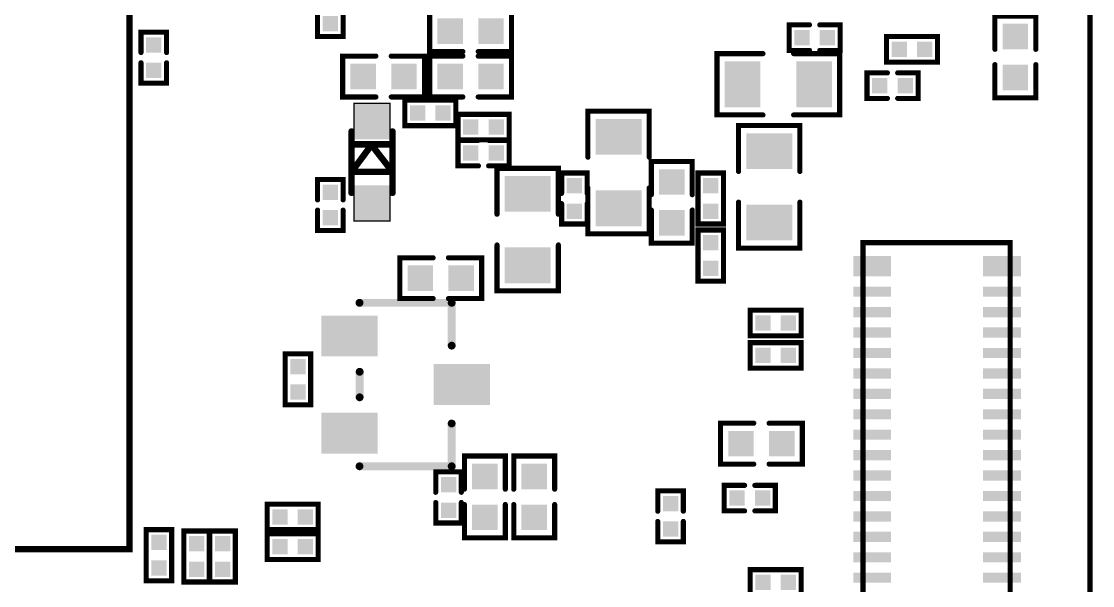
# Model space of a CAD drawing. Extents: x 109.3 to 149.6, y 97.5 to 152.6.
# Drawn here: x 128.63 to 149.58, y 131.51 to 142.56 of the extents above; entities that cross this region are included whole.
import ezdxf

# ---------------------------------------------------------------- set-up
doc = ezdxf.new("R2010")
doc.units = 0
for name, color, linetype in [('BOARD_OUTLINE_00', 254, 'CONTINUOUS'), ('DRIL_NPLTE_THRU_01', 3, 'CONTINUOUS'), ('DRIL_NPLTE_THRU_02', 171, 'CONTINUOUS'), ('DRIL_NPLTE_THRU_03', 34, 'CONTINUOUS'), ('DRIL_NPLTE_THRU_04', 1, 'CONTINUOUS'), ('DRIL_NPLTE_THRU_05', 171, 'CONTINUOUS'), ('DRIL_NPLTE_THRU_06', 136, 'CONTINUOUS'), ('DRIL_NPLTE_THRU_07', 216, 'CONTINUOUS'), ('DRIL_NPLTE_THRU_08', 2, 'CONTINUOUS'), ('DRIL_NPLTE_THRU_09', 6, 'CONTINUOUS'), ('DRIL_NPLTE_THRU_10', 106, 'CONTINUOUS'), ('DRIL_NPLTE_THRU_11', 171, 'CONTINUOUS'), ('DRIL_NPLTE_THRU_12', 176, 'CONTINUOUS'), ('DRIL_PLTE_THRU_01', 3, 'CONTINUOUS'), ('DRIL_PLTE_THRU_02', 171, 'CONTINUOUS'), ('DRIL_PLTE_THRU_03', 34, 'CONTINUOUS'), ('DRIL_PLTE_THRU_04', 1, 'CONTINUOUS'), ('DRIL_PLTE_THRU_05', 171, 'CONTINUOUS'), ('DRIL_PLTE_THRU_06', 136, 'CONTINUOUS'), ('DRIL_PLTE_THRU_07', 216, 'CONTINUOUS'), ('DRIL_PLTE_THRU_08', 2, 'CONTINUOUS'), ('DRIL_PLTE_THRU_09', 6, 'CONTINUOUS'), ('DRIL_PLTE_THRU_10', 106, 'CONTINUOUS'), ('DRIL_PLTE_THRU_11', 171, 'CONTINUOUS'), ('DRIL_PLTE_THRU_12', 176, 'CONTINUOUS'), ('PADS_BOT', 5, 'CONTINUOUS'), ('PADS_INNER', 96, 'CONTINUOUS'), ('PADS_TOP', 96, 'CONTINUOUS'), ('PADS_XR_121', 254, 'CONTINUOUS'), ('PADS_XR_123', 3, 'CONTINUOUS'), ('PART_BOT_2DLINE_00', 254, 'CONTINUOUS'), ('PART_BOT_2DLINE_120', 253, 'CONTINUOUS'), ('PART_BOT_2DLINE_126', 57, 'CONTINUOUS')]:
    doc.layers.add(name, color=color, linetype=linetype)

# ---------------------------------------------------------------- blocks, each defined once
blk = doc.blocks.new('BOARD_1')
at = {"layer": 'BOARD_OUTLINE_00', "const_width": 0.1}
blk.add_lwpolyline([(7.043, -3.358, 0.414214), (3.696, -6.706), (3.696, -55.29, 0.414214), (6.744, -58.338), (40.389, -58.338, 0.414214), (43.716, -55.012), (43.716, -6.664, 0.414214), (40.41, -3.358)], format="xyb", close=True, dxfattribs=at)
blk = doc.blocks.new('SMOOTH_0$127')
at = {"const_width": 0.0635}
blk.add_lwpolyline([(-0.03175, 0, 1), (0.03175, 0, 1)], format="xyb", close=True, dxfattribs=at)
blk = doc.blocks.new('PART_BODY_BOT_7')
at = {"layer": 'PART_BOT_2DLINE_126', "const_width": 0.127}
blk.add_lwpolyline([(-6.1, 4.45), (-6.1, 6.85), (-3.65, 6.85)], dxfattribs=at)
blk.add_lwpolyline([(-5.85, -6.6), (-5.85, 6.6), (5.85, 6.6), (5.85, -6.6)], close=True, dxfattribs=at)
blk.add_lwpolyline([(-5.85, -6.6), (-5.85, 6.6), (5.85, 6.6), (5.85, -6.6)], close=True, dxfattribs=at)
at = {"layer": 'PART_BOT_2DLINE_126'}
for p in [(-6.1, 6.85), (-3.65, 6.85), (-5.85, 6.6), (-5.85, 6.6), (5.85, 6.6), (5.85, 6.6), (-6.1, 4.45), (-5.85, -6.6), (-5.85, -6.6), (5.85, -6.6), (5.85, -6.6)]:
    blk.add_blockref('SMOOTH_0$127', p, dxfattribs=at)
blk = doc.blocks.new('DRIL_HOLE_0')
blk.add_lwpolyline([(0, 0, 1), (0, 0, 1)], format="xyb", close=True)
blk = doc.blocks.new('PAD_0')
blk.add_lwpolyline([(0, 0, 1), (0, 0, 1)], format="xyb", close=True)
blk = doc.blocks.new('PAD_1')
at = {"const_width": 0.1}
blk.add_lwpolyline([(-0.05, -0.05), (0.05, -0.05, 1), (0.05, 0.05), (-0.05, 0.05, 1)], format="xyb", close=True, dxfattribs=at)
blk = doc.blocks.new('STK_BOT_48')
at = {"layer": 'DRIL_NPLTE_THRU_01'}
blk.add_blockref('DRIL_HOLE_0', (0, 0), dxfattribs=at)
at = {"layer": 'DRIL_NPLTE_THRU_02'}
blk.add_blockref('DRIL_HOLE_0', (0, 0), dxfattribs=at)
at = {"layer": 'DRIL_NPLTE_THRU_03'}
blk.add_blockref('DRIL_HOLE_0', (0, 0), dxfattribs=at)
at = {"layer": 'DRIL_NPLTE_THRU_04'}
blk.add_blockref('DRIL_HOLE_0', (0, 0), dxfattribs=at)
at = {"layer": 'DRIL_NPLTE_THRU_05'}
blk.add_blockref('DRIL_HOLE_0', (0, 0), dxfattribs=at)
at = {"layer": 'DRIL_NPLTE_THRU_06'}
blk.add_blockref('DRIL_HOLE_0', (0, 0), dxfattribs=at)
at = {"layer": 'DRIL_NPLTE_THRU_07'}
blk.add_blockref('DRIL_HOLE_0', (0, 0), dxfattribs=at)
at = {"layer": 'DRIL_NPLTE_THRU_08'}
blk.add_blockref('DRIL_HOLE_0', (0, 0), dxfattribs=at)
at = {"layer": 'DRIL_NPLTE_THRU_09'}
blk.add_blockref('DRIL_HOLE_0', (0, 0), dxfattribs=at)
at = {"layer": 'DRIL_NPLTE_THRU_10'}
blk.add_blockref('DRIL_HOLE_0', (0, 0), dxfattribs=at)
at = {"layer": 'DRIL_NPLTE_THRU_11'}
blk.add_blockref('DRIL_HOLE_0', (0, 0), dxfattribs=at)
at = {"layer": 'DRIL_NPLTE_THRU_12'}
blk.add_blockref('DRIL_HOLE_0', (0, 0), dxfattribs=at)
at = {"layer": 'PADS_BOT', "rotation": 90}
blk.add_blockref('PAD_1', (0, 0), dxfattribs=at)
at = {"layer": 'PADS_INNER'}
blk.add_blockref('PAD_0', (0, 0), dxfattribs=at)
at = {"layer": 'PADS_TOP'}
blk.add_blockref('PAD_0', (0, 0), dxfattribs=at)
blk = doc.blocks.new('PAD_2')
at = {"const_width": 0.135}
blk.add_lwpolyline([(0, -0.0675, 1), (0, 0.0675, 1)], format="xyb", close=True, dxfattribs=at)
blk = doc.blocks.new('STK_BOT_47')
at = {"layer": 'DRIL_NPLTE_THRU_01'}
blk.add_blockref('DRIL_HOLE_0', (0, 0), dxfattribs=at)
at = {"layer": 'DRIL_NPLTE_THRU_02'}
blk.add_blockref('DRIL_HOLE_0', (0, 0), dxfattribs=at)
at = {"layer": 'DRIL_NPLTE_THRU_03'}
blk.add_blockref('DRIL_HOLE_0', (0, 0), dxfattribs=at)
at = {"layer": 'DRIL_NPLTE_THRU_04'}
blk.add_blockref('DRIL_HOLE_0', (0, 0), dxfattribs=at)
at = {"layer": 'DRIL_NPLTE_THRU_05'}
blk.add_blockref('DRIL_HOLE_0', (0, 0), dxfattribs=at)
at = {"layer": 'DRIL_NPLTE_THRU_06'}
blk.add_blockref('DRIL_HOLE_0', (0, 0), dxfattribs=at)
at = {"layer": 'DRIL_NPLTE_THRU_07'}
blk.add_blockref('DRIL_HOLE_0', (0, 0), dxfattribs=at)
at = {"layer": 'DRIL_NPLTE_THRU_08'}
blk.add_blockref('DRIL_HOLE_0', (0, 0), dxfattribs=at)
at = {"layer": 'DRIL_NPLTE_THRU_09'}
blk.add_blockref('DRIL_HOLE_0', (0, 0), dxfattribs=at)
at = {"layer": 'DRIL_NPLTE_THRU_10'}
blk.add_blockref('DRIL_HOLE_0', (0, 0), dxfattribs=at)
at = {"layer": 'DRIL_NPLTE_THRU_11'}
blk.add_blockref('DRIL_HOLE_0', (0, 0), dxfattribs=at)
at = {"layer": 'DRIL_NPLTE_THRU_12'}
blk.add_blockref('DRIL_HOLE_0', (0, 0), dxfattribs=at)
at = {"layer": 'PADS_BOT'}
blk.add_blockref('PAD_2', (0, 0), dxfattribs=at)
at = {"layer": 'PADS_INNER'}
blk.add_blockref('PAD_0', (0, 0), dxfattribs=at)
at = {"layer": 'PADS_TOP'}
blk.add_blockref('PAD_0', (0, 0), dxfattribs=at)
blk = doc.blocks.new('STK_BOT_49')
at = {"layer": 'DRIL_NPLTE_THRU_01'}
blk.add_blockref('DRIL_HOLE_0', (0, 0), dxfattribs=at)
at = {"layer": 'DRIL_NPLTE_THRU_02'}
blk.add_blockref('DRIL_HOLE_0', (0, 0), dxfattribs=at)
at = {"layer": 'DRIL_NPLTE_THRU_03'}
blk.add_blockref('DRIL_HOLE_0', (0, 0), dxfattribs=at)
at = {"layer": 'DRIL_NPLTE_THRU_04'}
blk.add_blockref('DRIL_HOLE_0', (0, 0), dxfattribs=at)
at = {"layer": 'DRIL_NPLTE_THRU_05'}
blk.add_blockref('DRIL_HOLE_0', (0, 0), dxfattribs=at)
at = {"layer": 'DRIL_NPLTE_THRU_06'}
blk.add_blockref('DRIL_HOLE_0', (0, 0), dxfattribs=at)
at = {"layer": 'DRIL_NPLTE_THRU_07'}
blk.add_blockref('DRIL_HOLE_0', (0, 0), dxfattribs=at)
at = {"layer": 'DRIL_NPLTE_THRU_08'}
blk.add_blockref('DRIL_HOLE_0', (0, 0), dxfattribs=at)
at = {"layer": 'DRIL_NPLTE_THRU_09'}
blk.add_blockref('DRIL_HOLE_0', (0, 0), dxfattribs=at)
at = {"layer": 'DRIL_NPLTE_THRU_10'}
blk.add_blockref('DRIL_HOLE_0', (0, 0), dxfattribs=at)
at = {"layer": 'DRIL_NPLTE_THRU_11'}
blk.add_blockref('DRIL_HOLE_0', (0, 0), dxfattribs=at)
at = {"layer": 'DRIL_NPLTE_THRU_12'}
blk.add_blockref('DRIL_HOLE_0', (0, 0), dxfattribs=at)
at = {"layer": 'PADS_BOT'}
blk.add_blockref('PAD_1', (0, 0), dxfattribs=at)
at = {"layer": 'PADS_INNER'}
blk.add_blockref('PAD_0', (0, 0), dxfattribs=at)
at = {"layer": 'PADS_TOP'}
blk.add_blockref('PAD_0', (0, 0), dxfattribs=at)
blk = doc.blocks.new('SYM_BOT_15')
for name, p in [('PART_BODY_BOT_7', (0, 0)), ('STK_BOT_48', (-3.25, 3.25)), ('STK_BOT_48', (-2.75, 3.25)), ('STK_BOT_48', (-2.25, 3.25)), ('STK_BOT_48', (-1.75, 3.25)), ('STK_BOT_48', (-1.25, 3.25)), ('STK_BOT_48', (-0.75, 3.25)), ('STK_BOT_48', (-0.25, 3.25)), ('STK_BOT_47', (0.25, 3.25)), ('STK_BOT_47', (0.75, 3.25)), ('STK_BOT_47', (1.25, 3.25)), ('STK_BOT_47', (1.75, 3.25)), ('STK_BOT_47', (2.25, 3.25)), ('STK_BOT_47', (2.75, 3.25)), ('STK_BOT_47', (3.25, 3.25)), ('STK_BOT_49', (-3.25, 2.75)), ('STK_BOT_49', (-2.75, 2.75)), ('STK_BOT_49', (-2.25, 2.75)), ('STK_BOT_47', (-1.75, 2.75)), ('STK_BOT_47', (-1.25, 2.75)), ('STK_BOT_47', (-0.75, 2.75)), ('STK_BOT_47', (-0.25, 2.75)), ('STK_BOT_47', (0.25, 2.75)), ('STK_BOT_47', (0.75, 2.75)), ('STK_BOT_47', (1.25, 2.75)), ('STK_BOT_47', (1.75, 2.75)), ('STK_BOT_47', (2.25, 2.75)), ('STK_BOT_47', (2.75, 2.75)), ('STK_BOT_47', (3.25, 2.75)), ('STK_BOT_49', (-3.25, 2.25)), ('STK_BOT_49', (-2.75, 2.25)), ('STK_BOT_49', (-2.25, 2.25)), ('STK_BOT_47', (-1.75, 2.25)), ('STK_BOT_47', (-1.25, 2.25)), ('STK_BOT_47', (-0.75, 2.25)), ('STK_BOT_47', (-0.25, 2.25)), ('STK_BOT_47', (0.25, 2.25)), ('STK_BOT_47', (0.75, 2.25)), ('STK_BOT_47', (1.25, 2.25)), ('STK_BOT_47', (1.75, 2.25)), ('STK_BOT_47', (2.25, 2.25)), ('STK_BOT_47', (2.75, 2.25)), ('STK_BOT_47', (3.25, 2.25)), ('STK_BOT_47', (-3.25, 1.75)), ('STK_BOT_47', (-2.75, 1.75)), ('STK_BOT_47', (-2.25, 1.75)), ('STK_BOT_47', (-1.75, 1.75)), ('STK_BOT_47', (2.25, 1.75)), ('STK_BOT_47', (2.75, 1.75)), ('STK_BOT_47', (3.25, 1.75)), ('STK_BOT_47', (-3.25, 1.25)), ('STK_BOT_47', (-2.75, 1.25)), ('STK_BOT_47', (-2.25, 1.25)), ('STK_BOT_47', (-1.25, 1.25)), ('STK_BOT_47', (-0.75, 1.25)), ('STK_BOT_47', (-0.25, 1.25)), ('STK_BOT_47', (0.25, 1.25)), ('STK_BOT_47', (0.75, 1.25)), ('STK_BOT_47', (1.25, 1.25)), ('STK_BOT_47', (2.25, 1.25)), ('STK_BOT_47', (2.75, 1.25)), ('STK_BOT_47', (3.25, 1.25)), ('STK_BOT_47', (-3.25, 0.75)), ('STK_BOT_47', (-2.75, 0.75)), ('STK_BOT_47', (-2.25, 0.75)), ('STK_BOT_47', (-1.25, 0.75)), ('STK_BOT_47', (1.25, 0.75)), ('STK_BOT_47', (2.25, 0.75)), ('STK_BOT_47', (2.75, 0.75)), ('STK_BOT_47', (3.25, 0.75)), ('STK_BOT_47', (-3.25, 0.25)), ('STK_BOT_47', (-2.75, 0.25)), ('STK_BOT_47', (-2.25, 0.25)), ('STK_BOT_47', (-1.25, 0.25)), ('STK_BOT_47', (1.25, 0.25)), ('STK_BOT_47', (2.25, 0.25)), ('STK_BOT_47', (2.75, 0.25)), ('STK_BOT_47', (3.25, 0.25)), ('STK_BOT_47', (-3.25, -0.25)), ('STK_BOT_47', (-2.75, -0.25)), ('STK_BOT_47', (-2.25, -0.25)), ('STK_BOT_47', (-1.25, -0.25)), ('STK_BOT_47', (1.25, -0.25)), ('STK_BOT_47', (2.25, -0.25)), ('STK_BOT_47', (2.75, -0.25)), ('STK_BOT_47', (3.25, -0.25)), ('STK_BOT_47', (-3.25, -0.75)), ('STK_BOT_47', (-2.75, -0.75)), ('STK_BOT_47', (-2.25, -0.75)), ('STK_BOT_47', (-1.25, -0.75)), ('STK_BOT_47', (1.25, -0.75)), ('STK_BOT_47', (2.25, -0.75)), ('STK_BOT_47', (2.75, -0.75)), ('STK_BOT_47', (3.25, -0.75)), ('STK_BOT_47', (-3.25, -1.25)), ('STK_BOT_47', (-2.75, -1.25)), ('STK_BOT_47', (-2.25, -1.25)), ('STK_BOT_47', (-1.25, -1.25)), ('STK_BOT_47', (-0.75, -1.25)), ('STK_BOT_47', (-0.25, -1.25)), ('STK_BOT_47', (0.25, -1.25)), ('STK_BOT_47', (0.75, -1.25)), ('STK_BOT_47', (1.25, -1.25)), ('STK_BOT_47', (2.25, -1.25)), ('STK_BOT_47', (2.75, -1.25)), ('STK_BOT_47', (3.25, -1.25)), ('STK_BOT_47', (-3.25, -1.75)), ('STK_BOT_47', (-2.75, -1.75)), ('STK_BOT_47', (-2.25, -1.75)), ('STK_BOT_47', (2.25, -1.75)), ('STK_BOT_47', (2.75, -1.75)), ('STK_BOT_47', (3.25, -1.75)), ('STK_BOT_47', (-3.25, -2.25)), ('STK_BOT_47', (-2.75, -2.25)), ('STK_BOT_47', (-2.25, -2.25)), ('STK_BOT_47', (-1.75, -2.25)), ('STK_BOT_47', (-1.25, -2.25)), ('STK_BOT_47', (-0.75, -2.25)), ('STK_BOT_47', (-0.25, -2.25)), ('STK_BOT_47', (0.25, -2.25)), ('STK_BOT_47', (0.75, -2.25)), ('STK_BOT_47', (1.25, -2.25)), ('STK_BOT_47', (1.75, -2.25)), ('STK_BOT_47', (2.25, -2.25)), ('STK_BOT_47', (2.75, -2.25)), ('STK_BOT_47', (3.25, -2.25)), ('STK_BOT_47', (-3.25, -2.75)), ('STK_BOT_47', (-2.75, -2.75)), ('STK_BOT_47', (-2.25, -2.75)), ('STK_BOT_47', (-1.75, -2.75)), ('STK_BOT_47', (-1.25, -2.75)), ('STK_BOT_47', (-0.75, -2.75)), ('STK_BOT_47', (-0.25, -2.75)), ('STK_BOT_47', (0.25, -2.75)), ('STK_BOT_47', (0.75, -2.75)), ('STK_BOT_47', (1.25, -2.75)), ('STK_BOT_47', (1.75, -2.75)), ('STK_BOT_47', (2.25, -2.75)), ('STK_BOT_47', (2.75, -2.75)), ('STK_BOT_47', (3.25, -2.75)), ('STK_BOT_47', (-3.25, -3.25)), ('STK_BOT_47', (-2.75, -3.25)), ('STK_BOT_47', (-2.25, -3.25)), ('STK_BOT_47', (-1.75, -3.25)), ('STK_BOT_47', (-1.25, -3.25)), ('STK_BOT_47', (-0.75, -3.25)), ('STK_BOT_47', (-0.25, -3.25)), ('STK_BOT_47', (0.25, -3.25)), ('STK_BOT_47', (0.75, -3.25)), ('STK_BOT_47', (1.25, -3.25)), ('STK_BOT_47', (1.75, -3.25)), ('STK_BOT_47', (2.25, -3.25)), ('STK_BOT_47', (2.75, -3.25)), ('STK_BOT_47', (3.25, -3.25))]:
    blk.add_blockref(name, p)
blk = doc.blocks.new('PART_BOT_0')
blk.add_blockref('SYM_BOT_15', (0, 0))
blk = doc.blocks.new('SMOOTH_0$1')
at = {"const_width": 0.05}
blk.add_lwpolyline([(-0.025, 0, 1), (0.025, 0, 1)], format="xyb", close=True, dxfattribs=at)
blk = doc.blocks.new('PART_BODY_BOT_727')
at = {"layer": 'PART_BOT_2DLINE_126', "const_width": 0.1}
for points in [[(-0.1, 0.25), (-0.5, 0.25), (-0.5, -0.25), (-0.1, -0.25)], [(0.1, 0.25), (0.5, 0.25), (0.5, -0.25), (0.1, -0.25)]]:
    blk.add_lwpolyline(points, dxfattribs=at)
at = {"layer": 'PART_BOT_2DLINE_126'}
for p in [(-0.5, 0.25), (-0.1, 0.25), (0.1, 0.25), (0.5, 0.25), (-0.5, -0.25), (-0.1, -0.25), (0.1, -0.25), (0.5, -0.25)]:
    blk.add_blockref('SMOOTH_0$1', p, dxfattribs=at)
blk = doc.blocks.new('PAD_8')
at = {"const_width": 0.3}
blk.add_lwpolyline([(-0.15, 0), (0.15, 0)], dxfattribs=at)
blk = doc.blocks.new('STK_BOT_25')
at = {"layer": 'DRIL_NPLTE_THRU_01'}
blk.add_blockref('DRIL_HOLE_0', (0, 0), dxfattribs=at)
at = {"layer": 'DRIL_NPLTE_THRU_02'}
blk.add_blockref('DRIL_HOLE_0', (0, 0), dxfattribs=at)
at = {"layer": 'DRIL_NPLTE_THRU_03'}
blk.add_blockref('DRIL_HOLE_0', (0, 0), dxfattribs=at)
at = {"layer": 'DRIL_NPLTE_THRU_04'}
blk.add_blockref('DRIL_HOLE_0', (0, 0), dxfattribs=at)
at = {"layer": 'DRIL_NPLTE_THRU_05'}
blk.add_blockref('DRIL_HOLE_0', (0, 0), dxfattribs=at)
at = {"layer": 'DRIL_NPLTE_THRU_06'}
blk.add_blockref('DRIL_HOLE_0', (0, 0), dxfattribs=at)
at = {"layer": 'DRIL_NPLTE_THRU_07'}
blk.add_blockref('DRIL_HOLE_0', (0, 0), dxfattribs=at)
at = {"layer": 'DRIL_NPLTE_THRU_08'}
blk.add_blockref('DRIL_HOLE_0', (0, 0), dxfattribs=at)
at = {"layer": 'DRIL_NPLTE_THRU_09'}
blk.add_blockref('DRIL_HOLE_0', (0, 0), dxfattribs=at)
at = {"layer": 'DRIL_NPLTE_THRU_10'}
blk.add_blockref('DRIL_HOLE_0', (0, 0), dxfattribs=at)
at = {"layer": 'DRIL_NPLTE_THRU_11'}
blk.add_blockref('DRIL_HOLE_0', (0, 0), dxfattribs=at)
at = {"layer": 'DRIL_NPLTE_THRU_12'}
blk.add_blockref('DRIL_HOLE_0', (0, 0), dxfattribs=at)
at = {"layer": 'PADS_BOT'}
blk.add_blockref('PAD_8', (0, 0), dxfattribs=at)
at = {"layer": 'PADS_INNER'}
blk.add_blockref('PAD_0', (0, 0), dxfattribs=at)
at = {"layer": 'PADS_TOP'}
blk.add_blockref('PAD_0', (0, 0), dxfattribs=at)
blk = doc.blocks.new('SYM_BOT_29')
for name, p in [('PART_BODY_BOT_727', (0, 0)), ('STK_BOT_25', (-0.25, 0)), ('STK_BOT_25', (0.25, 0))]:
    blk.add_blockref(name, p)
blk = doc.blocks.new('PART_BOT_148')
blk.add_blockref('SYM_BOT_29', (0, 0))
blk = doc.blocks.new('PART_BOT_150')
blk.add_blockref('SYM_BOT_29', (0, 0))
blk = doc.blocks.new('PART_BOT_160')
blk.add_blockref('SYM_BOT_29', (0, 0))
blk = doc.blocks.new('PART_BOT_162')
blk.add_blockref('SYM_BOT_29', (0, 0))
blk = doc.blocks.new('PART_BOT_181')
blk.add_blockref('SYM_BOT_29', (0, 0))
blk = doc.blocks.new('PART_BOT_218')
blk.add_blockref('SYM_BOT_29', (0, 0))
blk = doc.blocks.new('PART_BOT_221')
blk.add_blockref('SYM_BOT_29', (0, 0))
blk = doc.blocks.new('PART_BOT_222')
blk.add_blockref('SYM_BOT_29', (0, 0))
blk = doc.blocks.new('PART_BOT_224')
blk.add_blockref('SYM_BOT_29', (0, 0))
blk = doc.blocks.new('SMOOTH_0$100076')
at = {"const_width": 0.05}
blk.add_lwpolyline([(-0.025, 0, 1), (0.025, 0, 1)], format="xyb", close=True, dxfattribs=at)
blk = doc.blocks.new('PART_BODY_BOT_728')
at = {"layer": 'PART_BOT_2DLINE_126', "const_width": 0.1}
for points in [[(-0.15, 0.4), (-0.8, 0.4), (-0.8, -0.4), (-0.15, -0.4)], [(0.15, -0.4), (0.8, -0.4), (0.8, 0.4), (0.15, 0.4)]]:
    blk.add_lwpolyline(points, dxfattribs=at)
at = {"layer": 'PART_BOT_2DLINE_126'}
for p in [(-0.8, 0.4), (-0.15, 0.4), (0.15, 0.4), (0.8, 0.4), (-0.8, -0.4), (-0.15, -0.4), (0.15, -0.4), (0.8, -0.4)]:
    blk.add_blockref('SMOOTH_0$100076', p, dxfattribs=at)
blk = doc.blocks.new('PAD_3')
at = {"const_width": 0.5}
blk.add_lwpolyline([(-0.25, 0), (0.25, 0)], dxfattribs=at)
blk = doc.blocks.new('STK_BOT_11')
at = {"layer": 'DRIL_PLTE_THRU_01'}
blk.add_blockref('DRIL_HOLE_0', (0, 0), dxfattribs=at)
at = {"layer": 'DRIL_PLTE_THRU_02'}
blk.add_blockref('DRIL_HOLE_0', (0, 0), dxfattribs=at)
at = {"layer": 'DRIL_PLTE_THRU_03'}
blk.add_blockref('DRIL_HOLE_0', (0, 0), dxfattribs=at)
at = {"layer": 'DRIL_PLTE_THRU_04'}
blk.add_blockref('DRIL_HOLE_0', (0, 0), dxfattribs=at)
at = {"layer": 'DRIL_PLTE_THRU_05'}
blk.add_blockref('DRIL_HOLE_0', (0, 0), dxfattribs=at)
at = {"layer": 'DRIL_PLTE_THRU_06'}
blk.add_blockref('DRIL_HOLE_0', (0, 0), dxfattribs=at)
at = {"layer": 'DRIL_PLTE_THRU_07'}
blk.add_blockref('DRIL_HOLE_0', (0, 0), dxfattribs=at)
at = {"layer": 'DRIL_PLTE_THRU_08'}
blk.add_blockref('DRIL_HOLE_0', (0, 0), dxfattribs=at)
at = {"layer": 'DRIL_PLTE_THRU_09'}
blk.add_blockref('DRIL_HOLE_0', (0, 0), dxfattribs=at)
at = {"layer": 'DRIL_PLTE_THRU_10'}
blk.add_blockref('DRIL_HOLE_0', (0, 0), dxfattribs=at)
at = {"layer": 'DRIL_PLTE_THRU_11'}
blk.add_blockref('DRIL_HOLE_0', (0, 0), dxfattribs=at)
at = {"layer": 'DRIL_PLTE_THRU_12'}
blk.add_blockref('DRIL_HOLE_0', (0, 0), dxfattribs=at)
at = {"layer": 'PADS_BOT'}
blk.add_blockref('PAD_3', (0, 0), dxfattribs=at)
at = {"layer": 'PADS_INNER'}
blk.add_blockref('PAD_0', (0, 0), dxfattribs=at)
at = {"layer": 'PADS_TOP'}
blk.add_blockref('PAD_0', (0, 0), dxfattribs=at)
blk = doc.blocks.new('SYM_BOT_30')
for name, p in [('PART_BODY_BOT_728', (0, 0)), ('STK_BOT_11', (-0.4, 0)), ('STK_BOT_11', (0.4, 0))]:
    blk.add_blockref(name, p)
blk = doc.blocks.new('PART_BOT_245')
blk.add_blockref('SYM_BOT_30', (0, 0))
blk = doc.blocks.new('PART_BOT_255')
blk.add_blockref('SYM_BOT_30', (0, 0))
blk = doc.blocks.new('PART_BOT_274')
blk.add_blockref('SYM_BOT_30', (0, 0))
blk = doc.blocks.new('PART_BOT_275')
blk.add_blockref('SYM_BOT_30', (0, 0))
blk = doc.blocks.new('PART_BOT_278')
blk.add_blockref('SYM_BOT_30', (0, 0))
blk = doc.blocks.new('PART_BOT_279')
blk.add_blockref('SYM_BOT_30', (0, 0))
blk = doc.blocks.new('PART_BOT_280')
blk.add_blockref('SYM_BOT_30', (0, 0))
blk = doc.blocks.new('PART_BOT_282')
blk.add_blockref('SYM_BOT_30', (0, 0))
blk = doc.blocks.new('PART_BOT_285')
blk.add_blockref('SYM_BOT_30', (0, 0))
blk = doc.blocks.new('PART_BODY_BOT_729')
at = {"layer": 'PART_BOT_2DLINE_126', "const_width": 0.1}
for points in [[(-0.3, 0.6), (-1.2, 0.6), (-1.2, -0.6), (-0.3, -0.6)], [(0.3, -0.6), (1.2, -0.6), (1.2, 0.6), (0.3, 0.6)]]:
    blk.add_lwpolyline(points, dxfattribs=at)
at = {"layer": 'PART_BOT_2DLINE_126'}
for p in [(-1.2, 0.6), (-0.3, 0.6), (0.3, 0.6), (1.2, 0.6), (-1.2, -0.6), (-0.3, -0.6), (0.3, -0.6), (1.2, -0.6)]:
    blk.add_blockref('SMOOTH_0$1', p, dxfattribs=at)
blk = doc.blocks.new('PAD_9')
at = {"const_width": 0.7}
blk.add_lwpolyline([(-0.45, 0), (0.45, 0)], dxfattribs=at)
blk = doc.blocks.new('STK_BOT_10')
at = {"layer": 'DRIL_PLTE_THRU_01'}
blk.add_blockref('DRIL_HOLE_0', (0, 0), dxfattribs=at)
at = {"layer": 'DRIL_PLTE_THRU_02'}
blk.add_blockref('DRIL_HOLE_0', (0, 0), dxfattribs=at)
at = {"layer": 'DRIL_PLTE_THRU_03'}
blk.add_blockref('DRIL_HOLE_0', (0, 0), dxfattribs=at)
at = {"layer": 'DRIL_PLTE_THRU_04'}
blk.add_blockref('DRIL_HOLE_0', (0, 0), dxfattribs=at)
at = {"layer": 'DRIL_PLTE_THRU_05'}
blk.add_blockref('DRIL_HOLE_0', (0, 0), dxfattribs=at)
at = {"layer": 'DRIL_PLTE_THRU_06'}
blk.add_blockref('DRIL_HOLE_0', (0, 0), dxfattribs=at)
at = {"layer": 'DRIL_PLTE_THRU_07'}
blk.add_blockref('DRIL_HOLE_0', (0, 0), dxfattribs=at)
at = {"layer": 'DRIL_PLTE_THRU_08'}
blk.add_blockref('DRIL_HOLE_0', (0, 0), dxfattribs=at)
at = {"layer": 'DRIL_PLTE_THRU_09'}
blk.add_blockref('DRIL_HOLE_0', (0, 0), dxfattribs=at)
at = {"layer": 'DRIL_PLTE_THRU_10'}
blk.add_blockref('DRIL_HOLE_0', (0, 0), dxfattribs=at)
at = {"layer": 'DRIL_PLTE_THRU_11'}
blk.add_blockref('DRIL_HOLE_0', (0, 0), dxfattribs=at)
at = {"layer": 'DRIL_PLTE_THRU_12'}
blk.add_blockref('DRIL_HOLE_0', (0, 0), dxfattribs=at)
at = {"layer": 'PADS_BOT', "rotation": 90}
blk.add_blockref('PAD_9', (0, 0), dxfattribs=at)
at = {"layer": 'PADS_INNER'}
blk.add_blockref('PAD_0', (0, 0), dxfattribs=at)
at = {"layer": 'PADS_TOP'}
blk.add_blockref('PAD_0', (0, 0), dxfattribs=at)
blk = doc.blocks.new('SYM_BOT_31')
for name, p in [('PART_BODY_BOT_729', (0, 0)), ('STK_BOT_10', (-0.7, 0)), ('STK_BOT_10', (0.7, 0))]:
    blk.add_blockref(name, p)
blk = doc.blocks.new('PART_BOT_286')
blk.add_blockref('SYM_BOT_31', (0, 0))
blk = doc.blocks.new('PART_BOT_289')
blk.add_blockref('SYM_BOT_31', (0, 0))
blk = doc.blocks.new('PART_BOT_290')
blk.add_blockref('SYM_BOT_31', (0, 0))
blk = doc.blocks.new('PART_BOT_291')
blk.add_blockref('SYM_BOT_31', (0, 0))
blk = doc.blocks.new('SMOOTH_0$0254')
at = {"const_width": 0.0127}
blk.add_lwpolyline([(-0.00635, 0, 1), (0.00635, 0, 1)], format="xyb", close=True, dxfattribs=at)
blk = doc.blocks.new('PART_BODY_BOT_723')
at = {"layer": 'PART_BOT_2DLINE_120', "const_width": 0.0254}
blk.add_lwpolyline([(-0.35, -1.15), (-0.35, 1.15), (0.35, 1.15), (0.35, -1.15)], close=True, dxfattribs=at)
at = {"layer": 'PART_BOT_2DLINE_126', "const_width": 0.127}
for points in [[(-0.4, 0.6), (-0.4, -0.6)], [(0.4, -0.6), (0.4, 0.6)], [(-0.4, 0.188), (0, -0.35)], [(0.4, 0.188), (-0.4, 0.188)], [(-0.02, -0.35), (0.4, 0.188)], [(0.4, -0.35), (-0.4, -0.35)], [(0, -0.35), (-0.02, -0.35)]]:
    blk.add_lwpolyline(points, dxfattribs=at)
at = {"layer": 'PART_BOT_2DLINE_120'}
for p in [(-0.35, 1.15), (0.35, 1.15), (-0.35, -1.15), (0.35, -1.15)]:
    blk.add_blockref('SMOOTH_0$0254', p, dxfattribs=at)
at = {"layer": 'PART_BOT_2DLINE_126'}
for p in [(-0.4, 0.6), (0.4, 0.6), (-0.4, 0.188), (-0.4, 0.188), (0.4, 0.188), (0.4, 0.188), (-0.4, -0.35), (-0.02, -0.35), (-0.02, -0.35), (0, -0.35), (0, -0.35), (0.4, -0.35), (-0.4, -0.6), (0.4, -0.6)]:
    blk.add_blockref('SMOOTH_0$127', p, dxfattribs=at)
blk = doc.blocks.new('PAD_10')
at = {"const_width": 0.6}
blk.add_lwpolyline([(-0.3, 0), (0.3, 0)], dxfattribs=at)
blk = doc.blocks.new('PAD_11')
at = {"const_width": 0.7}
blk.add_lwpolyline([(-0.35, 0), (0.35, 0)], dxfattribs=at)
blk = doc.blocks.new('STK_BOT_120')
at = {"layer": 'DRIL_PLTE_THRU_01'}
blk.add_blockref('DRIL_HOLE_0', (0, 0), dxfattribs=at)
at = {"layer": 'DRIL_PLTE_THRU_02'}
blk.add_blockref('DRIL_HOLE_0', (0, 0), dxfattribs=at)
at = {"layer": 'DRIL_PLTE_THRU_03'}
blk.add_blockref('DRIL_HOLE_0', (0, 0), dxfattribs=at)
at = {"layer": 'DRIL_PLTE_THRU_04'}
blk.add_blockref('DRIL_HOLE_0', (0, 0), dxfattribs=at)
at = {"layer": 'DRIL_PLTE_THRU_05'}
blk.add_blockref('DRIL_HOLE_0', (0, 0), dxfattribs=at)
at = {"layer": 'DRIL_PLTE_THRU_06'}
blk.add_blockref('DRIL_HOLE_0', (0, 0), dxfattribs=at)
at = {"layer": 'DRIL_PLTE_THRU_07'}
blk.add_blockref('DRIL_HOLE_0', (0, 0), dxfattribs=at)
at = {"layer": 'DRIL_PLTE_THRU_08'}
blk.add_blockref('DRIL_HOLE_0', (0, 0), dxfattribs=at)
at = {"layer": 'DRIL_PLTE_THRU_09'}
blk.add_blockref('DRIL_HOLE_0', (0, 0), dxfattribs=at)
at = {"layer": 'DRIL_PLTE_THRU_10'}
blk.add_blockref('DRIL_HOLE_0', (0, 0), dxfattribs=at)
at = {"layer": 'DRIL_PLTE_THRU_11'}
blk.add_blockref('DRIL_HOLE_0', (0, 0), dxfattribs=at)
at = {"layer": 'DRIL_PLTE_THRU_12'}
blk.add_blockref('DRIL_HOLE_0', (0, 0), dxfattribs=at)
at = {"layer": 'PADS_BOT'}
blk.add_blockref('PAD_10', (0, 0), dxfattribs=at)
at = {"layer": 'PADS_INNER'}
blk.add_blockref('PAD_0', (0, 0), dxfattribs=at)
at = {"layer": 'PADS_TOP'}
blk.add_blockref('PAD_0', (0, 0), dxfattribs=at)
at = {"layer": 'PADS_XR_121'}
blk.add_blockref('PAD_11', (0, 0), dxfattribs=at)
at = {"layer": 'PADS_XR_123'}
blk.add_blockref('PAD_10', (0, 0), dxfattribs=at)
blk = doc.blocks.new('SYM_BOT_25')
for name, p in [('STK_BOT_120', (0, 0.799998)), ('PART_BODY_BOT_723', (0, 0)), ('STK_BOT_120', (0, -0.799998))]:
    blk.add_blockref(name, p)
blk = doc.blocks.new('PART_BOT_306')
blk.add_blockref('SYM_BOT_25', (0, 0))
blk = doc.blocks.new('SMOOTH_0$15392')
at = {"const_width": 0.07696}
blk.add_lwpolyline([(-0.03848, 0, 1), (0.03848, 0, 1)], format="xyb", close=True, dxfattribs=at)
blk = doc.blocks.new('PART_BODY_BOT_737')
at = {"layer": 'PART_BOT_2DLINE_00', "const_width": 0.154}
for points in [[(-0.762, 0.9), (-1.6, 0.9), (-1.6, -0.903)], [(0.762, 0.9), (1.6, 0.9), (1.6, -0.903)], [(-0.25, -0.9), (0.25, -0.9)]]:
    blk.add_lwpolyline(points, dxfattribs=at)
at = {"layer": 'PART_BOT_2DLINE_00'}
for p in [(-1.6, 0.9), (-0.762, 0.9), (0.762, 0.9), (1.6, 0.9), (-1.6, -0.903), (-0.25, -0.9), (0.25, -0.9), (1.6, -0.903)]:
    blk.add_blockref('SMOOTH_0$15392', p, dxfattribs=at)
blk = doc.blocks.new('PAD_14')
at = {"const_width": 0.8}
blk.add_lwpolyline([(-0.55, 0), (0.55, 0)], dxfattribs=at)
blk = doc.blocks.new('STK_BOT_12')
at = {"layer": 'DRIL_PLTE_THRU_01'}
blk.add_blockref('DRIL_HOLE_0', (0, 0), dxfattribs=at)
at = {"layer": 'DRIL_PLTE_THRU_02'}
blk.add_blockref('DRIL_HOLE_0', (0, 0), dxfattribs=at)
at = {"layer": 'DRIL_PLTE_THRU_03'}
blk.add_blockref('DRIL_HOLE_0', (0, 0), dxfattribs=at)
at = {"layer": 'DRIL_PLTE_THRU_04'}
blk.add_blockref('DRIL_HOLE_0', (0, 0), dxfattribs=at)
at = {"layer": 'DRIL_PLTE_THRU_05'}
blk.add_blockref('DRIL_HOLE_0', (0, 0), dxfattribs=at)
at = {"layer": 'DRIL_PLTE_THRU_06'}
blk.add_blockref('DRIL_HOLE_0', (0, 0), dxfattribs=at)
at = {"layer": 'DRIL_PLTE_THRU_07'}
blk.add_blockref('DRIL_HOLE_0', (0, 0), dxfattribs=at)
at = {"layer": 'DRIL_PLTE_THRU_08'}
blk.add_blockref('DRIL_HOLE_0', (0, 0), dxfattribs=at)
at = {"layer": 'DRIL_PLTE_THRU_09'}
blk.add_blockref('DRIL_HOLE_0', (0, 0), dxfattribs=at)
at = {"layer": 'DRIL_PLTE_THRU_10'}
blk.add_blockref('DRIL_HOLE_0', (0, 0), dxfattribs=at)
at = {"layer": 'DRIL_PLTE_THRU_11'}
blk.add_blockref('DRIL_HOLE_0', (0, 0), dxfattribs=at)
at = {"layer": 'DRIL_PLTE_THRU_12'}
blk.add_blockref('DRIL_HOLE_0', (0, 0), dxfattribs=at)
at = {"layer": 'PADS_BOT', "rotation": 90}
blk.add_blockref('PAD_14', (0, 0), dxfattribs=at)
at = {"layer": 'PADS_INNER'}
blk.add_blockref('PAD_0', (0, 0), dxfattribs=at)
at = {"layer": 'PADS_TOP'}
blk.add_blockref('PAD_0', (0, 0), dxfattribs=at)
blk = doc.blocks.new('SYM_BOT_39')
for name, p in [('STK_BOT_12', (0, 1.1)), ('PART_BODY_BOT_737', (0, 0)), ('STK_BOT_12', (-0.95, -1.1)), ('STK_BOT_12', (0.95, -1.1))]:
    blk.add_blockref(name, p)
blk = doc.blocks.new('PART_BOT_348')
blk.add_blockref('SYM_BOT_39', (0, 0))
blk = doc.blocks.new('PART_BODY_BOT_738')
at = {"layer": 'PART_BOT_2DLINE_126', "const_width": 0.1}
blk.add_lwpolyline([(-0.5, 0.25), (0.5, 0.25), (0.5, -0.25), (-0.5, -0.25)], close=True, dxfattribs=at)
at = {"layer": 'PART_BOT_2DLINE_126'}
for p in [(-0.5, 0.25), (0.5, 0.25), (-0.5, -0.25), (0.5, -0.25)]:
    blk.add_blockref('SMOOTH_0$100076', p, dxfattribs=at)
blk = doc.blocks.new('SYM_BOT_40')
for name, p in [('PART_BODY_BOT_738', (0, 0)), ('STK_BOT_25', (-0.25, 0)), ('STK_BOT_25', (0.25, 0))]:
    blk.add_blockref(name, p)
blk = doc.blocks.new('PART_BOT_358')
blk.add_blockref('SYM_BOT_40', (0, 0))
blk = doc.blocks.new('PART_BOT_434')
blk.add_blockref('SYM_BOT_40', (0, 0))
blk = doc.blocks.new('PART_BOT_439')
blk.add_blockref('SYM_BOT_40', (0, 0))
blk = doc.blocks.new('PART_BOT_503')
blk.add_blockref('SYM_BOT_40', (0, 0))
blk = doc.blocks.new('PART_BOT_504')
blk.add_blockref('SYM_BOT_40', (0, 0))
blk = doc.blocks.new('PART_BOT_508')
blk.add_blockref('SYM_BOT_40', (0, 0))
blk = doc.blocks.new('PART_BOT_509')
blk.add_blockref('SYM_BOT_40', (0, 0))
blk = doc.blocks.new('PART_BOT_534')
blk.add_blockref('SYM_BOT_40', (0, 0))
blk = doc.blocks.new('PART_BOT_536')
blk.add_blockref('SYM_BOT_40', (0, 0))
blk = doc.blocks.new('PART_BOT_540')
blk.add_blockref('SYM_BOT_40', (0, 0))
blk = doc.blocks.new('PART_BOT_549')
blk.add_blockref('SYM_BOT_40', (0, 0))
blk = doc.blocks.new('PART_BOT_564')
blk.add_blockref('SYM_BOT_40', (0, 0))
blk = doc.blocks.new('PART_BOT_567')
blk.add_blockref('SYM_BOT_40', (0, 0))
blk = doc.blocks.new('PART_BOT_568')
blk.add_blockref('SYM_BOT_40', (0, 0))
blk = doc.blocks.new('PART_BOT_580')
blk.add_blockref('SYM_BOT_40', (0, 0))
blk = doc.blocks.new('SMOOTH_0$1001')
at = {"const_width": 0.05}
blk.add_lwpolyline([(-0.025, 0, 1), (0.025, 0, 1)], format="xyb", close=True, dxfattribs=at)
blk = doc.blocks.new('PART_BODY_BOT_750')
at = {"layer": 'PART_BOT_2DLINE_00', "const_width": 0.1}
blk.add_lwpolyline([(-18.43, 13.24), (-15.55, 13.24), (-15.55, -8.29), (-18.43, -8.29)], close=True, dxfattribs=at)
at = {"layer": 'PART_BOT_2DLINE_126', "const_width": 0.1}
blk.add_lwpolyline([(-19.99, 24.5, -0.35461), (-16.99, 27.5), (17.03, 27.5, -0.345792), (20.03, 24.5), (20.03, -24.48, -0.403519), (17.03, -27.48), (-16.99, -27.48, -0.350685), (-19.99, -24.48)], format="xyb", close=True, dxfattribs=at)
at = {"layer": 'PART_BOT_2DLINE_00'}
for p in [(-18.43, 13.24), (-15.55, 13.24)]:
    blk.add_blockref('SMOOTH_0$1001', p, dxfattribs=at)
blk = doc.blocks.new('PAD_19')
at = {"const_width": 0.2}
blk.add_lwpolyline([(-0.37, 0), (0.37, 0)], dxfattribs=at)
blk = doc.blocks.new('STK_BOT_202')
at = {"layer": 'DRIL_PLTE_THRU_01'}
blk.add_blockref('DRIL_HOLE_0', (0, 0), dxfattribs=at)
at = {"layer": 'DRIL_PLTE_THRU_02'}
blk.add_blockref('DRIL_HOLE_0', (0, 0), dxfattribs=at)
at = {"layer": 'DRIL_PLTE_THRU_03'}
blk.add_blockref('DRIL_HOLE_0', (0, 0), dxfattribs=at)
at = {"layer": 'DRIL_PLTE_THRU_04'}
blk.add_blockref('DRIL_HOLE_0', (0, 0), dxfattribs=at)
at = {"layer": 'DRIL_PLTE_THRU_05'}
blk.add_blockref('DRIL_HOLE_0', (0, 0), dxfattribs=at)
at = {"layer": 'DRIL_PLTE_THRU_06'}
blk.add_blockref('DRIL_HOLE_0', (0, 0), dxfattribs=at)
at = {"layer": 'DRIL_PLTE_THRU_07'}
blk.add_blockref('DRIL_HOLE_0', (0, 0), dxfattribs=at)
at = {"layer": 'DRIL_PLTE_THRU_08'}
blk.add_blockref('DRIL_HOLE_0', (0, 0), dxfattribs=at)
at = {"layer": 'DRIL_PLTE_THRU_09'}
blk.add_blockref('DRIL_HOLE_0', (0, 0), dxfattribs=at)
at = {"layer": 'DRIL_PLTE_THRU_10'}
blk.add_blockref('DRIL_HOLE_0', (0, 0), dxfattribs=at)
at = {"layer": 'DRIL_PLTE_THRU_11'}
blk.add_blockref('DRIL_HOLE_0', (0, 0), dxfattribs=at)
at = {"layer": 'DRIL_PLTE_THRU_12'}
blk.add_blockref('DRIL_HOLE_0', (0, 0), dxfattribs=at)
at = {"layer": 'PADS_BOT'}
blk.add_blockref('PAD_19', (0, 0), dxfattribs=at)
at = {"layer": 'PADS_INNER'}
blk.add_blockref('PAD_0', (0, 0), dxfattribs=at)
at = {"layer": 'PADS_TOP'}
blk.add_blockref('PAD_0', (0, 0), dxfattribs=at)
blk = doc.blocks.new('PAD_22')
at = {"const_width": 0.4}
blk.add_lwpolyline([(-0.37, 0), (0.37, 0)], dxfattribs=at)
blk = doc.blocks.new('STK_BOT_204')
at = {"layer": 'DRIL_PLTE_THRU_01'}
blk.add_blockref('DRIL_HOLE_0', (0, 0), dxfattribs=at)
at = {"layer": 'DRIL_PLTE_THRU_02'}
blk.add_blockref('DRIL_HOLE_0', (0, 0), dxfattribs=at)
at = {"layer": 'DRIL_PLTE_THRU_03'}
blk.add_blockref('DRIL_HOLE_0', (0, 0), dxfattribs=at)
at = {"layer": 'DRIL_PLTE_THRU_04'}
blk.add_blockref('DRIL_HOLE_0', (0, 0), dxfattribs=at)
at = {"layer": 'DRIL_PLTE_THRU_05'}
blk.add_blockref('DRIL_HOLE_0', (0, 0), dxfattribs=at)
at = {"layer": 'DRIL_PLTE_THRU_06'}
blk.add_blockref('DRIL_HOLE_0', (0, 0), dxfattribs=at)
at = {"layer": 'DRIL_PLTE_THRU_07'}
blk.add_blockref('DRIL_HOLE_0', (0, 0), dxfattribs=at)
at = {"layer": 'DRIL_PLTE_THRU_08'}
blk.add_blockref('DRIL_HOLE_0', (0, 0), dxfattribs=at)
at = {"layer": 'DRIL_PLTE_THRU_09'}
blk.add_blockref('DRIL_HOLE_0', (0, 0), dxfattribs=at)
at = {"layer": 'DRIL_PLTE_THRU_10'}
blk.add_blockref('DRIL_HOLE_0', (0, 0), dxfattribs=at)
at = {"layer": 'DRIL_PLTE_THRU_11'}
blk.add_blockref('DRIL_HOLE_0', (0, 0), dxfattribs=at)
at = {"layer": 'DRIL_PLTE_THRU_12'}
blk.add_blockref('DRIL_HOLE_0', (0, 0), dxfattribs=at)
at = {"layer": 'PADS_BOT'}
blk.add_blockref('PAD_22', (0, 0), dxfattribs=at)
at = {"layer": 'PADS_INNER'}
blk.add_blockref('PAD_0', (0, 0), dxfattribs=at)
at = {"layer": 'PADS_TOP'}
blk.add_blockref('PAD_0', (0, 0), dxfattribs=at)
blk = doc.blocks.new('SYM_BOT_49')
for name, p in [('PART_BODY_BOT_750', (0, 0)), ('STK_BOT_204', (-18.27, 12.78)), ('STK_BOT_204', (-15.73, 12.78)), ('STK_BOT_202', (-18.27, 12.28)), ('STK_BOT_202', (-15.73, 12.28)), ('STK_BOT_202', (-18.27, 11.88)), ('STK_BOT_202', (-15.73, 11.88)), ('STK_BOT_202', (-18.27, 11.48)), ('STK_BOT_202', (-15.73, 11.48)), ('STK_BOT_202', (-18.27, 11.08)), ('STK_BOT_202', (-15.73, 11.08)), ('STK_BOT_202', (-18.27, 10.68)), ('STK_BOT_202', (-15.73, 10.68)), ('STK_BOT_202', (-18.27, 10.28)), ('STK_BOT_202', (-15.73, 10.28)), ('STK_BOT_202', (-18.27, 9.88)), ('STK_BOT_202', (-15.73, 9.88)), ('STK_BOT_202', (-18.27, 9.48)), ('STK_BOT_202', (-15.73, 9.48)), ('STK_BOT_202', (-18.27, 9.08)), ('STK_BOT_202', (-15.73, 9.08)), ('STK_BOT_202', (-18.27, 8.68)), ('STK_BOT_202', (-15.73, 8.68)), ('STK_BOT_202', (-18.27, 8.28)), ('STK_BOT_202', (-15.73, 8.28)), ('STK_BOT_202', (-18.27, 7.88)), ('STK_BOT_202', (-15.73, 7.88)), ('STK_BOT_202', (-18.27, 7.48)), ('STK_BOT_202', (-15.73, 7.48)), ('STK_BOT_202', (-18.27, 7.08)), ('STK_BOT_202', (-15.73, 7.08)), ('STK_BOT_202', (-18.27, 6.68)), ('STK_BOT_202', (-15.73, 6.68))]:
    blk.add_blockref(name, p)
blk = doc.blocks.new('PART_BOT_602')
blk.add_blockref('SYM_BOT_49', (0, 0))

msp = doc.modelspace()

# ---------------------------------------------------------------- block references
msp.add_blockref('BOARD_1', (105.814, 155.847))
at = {"xscale": -1}
for name, p in [('PART_BOT_602', (129.539, 124.989)), ('PART_BOT_148', (144.143, 142.244)), ('PART_BOT_291', (143.432, 141.33)), ('PART_BOT_245', (135.711, 141.482)), ('PART_BOT_439', (143.381, 136.656)), ('PART_BOT_434', (143.381, 136.021)), ('PART_BOT_274', (143.102, 134.294)), ('PART_BOT_222', (142.873, 133.227)), ('PART_BOT_540', (143.381, 131.576))]:
    msp.add_blockref(name, p, dxfattribs=at)
for name, p, rotation in [('PART_BOT_0', (124.891, 138.829), -180), ('PART_BOT_564', (134.67, 142.766), -270), ('PART_BOT_285', (137.412, 142.371), -180), ('PART_BOT_282', (148.069, 141.865), -90), ('PART_BOT_181', (131.216, 141.852), -270), ('PART_BOT_580', (146.048, 142.015), -180), ('PART_BOT_279', (137.412, 141.482), -180), ('PART_BOT_150', (145.667, 141.304), -180), ('PART_BOT_534', (136.625, 140.771), -180), ('PART_BOT_306', (135.485, 139.805), -180), ('PART_BOT_286', (140.308, 139.602), -90), ('PART_BOT_536', (137.666, 140.491), -180), ('PART_BOT_289', (143.254, 139.323), -90), ('PART_BOT_162', (137.666, 139.983), -180), ('PART_BOT_278', (141.349, 139.018), -90), ('PART_BOT_290', (138.53, 138.485), -90), ('PART_BOT_160', (139.444, 139.094), -90), ('PART_BOT_508', (142.111, 139.094), -90), ('PART_BOT_221', (134.669, 138.967), -90), ('PART_BOT_504', (142.111, 137.977), -90), ('PART_BOT_280', (136.829, 137.534), -180), ('PART_BOT_348', (136.143, 135.451), -90), ('PART_BOT_549', (134.035, 135.553), -90), ('PART_BOT_255', (137.692, 133.252), -270), ('PART_BOT_275', (138.657, 133.252), -270), ('PART_BOT_218', (136.981, 133.241), -270), ('PART_BOT_224', (141.324, 132.871), -270), ('PART_BOT_567', (133.933, 132.86), -180), ('PART_BOT_358', (131.316, 132.109), -270), ('PART_BOT_503', (132.053, 132.084), -270), ('PART_BOT_509', (132.561, 132.084), -270), ('PART_BOT_568', (133.933, 132.276), -180)]:
    msp.add_blockref(name, p, dxfattribs=dict(at, rotation=rotation))

doc.saveas('drawing.dxf')
